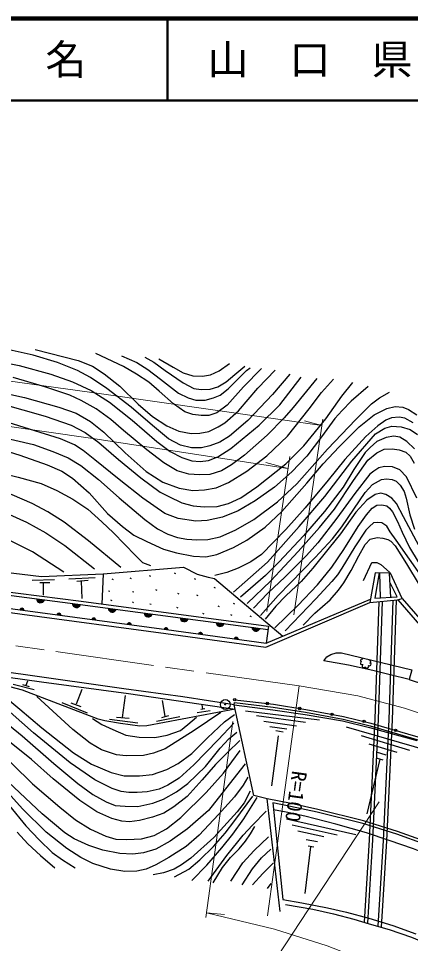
# Model space of a CAD drawing. Units: millimetres at full size, sheet at 1:1000; details may follow other scales. Extents: x 40000 to 680000, y 20000 to 380000.
# Drawn here: x 314848 to 362628, y 267231 to 380000 of the extents above; entities that cross this region are included whole.
import ezdxf
from ezdxf.enums import TextEntityAlignment as Align

# ---------------------------------------------------------------- set-up
doc = ezdxf.new("R2010")
doc.units = ezdxf.units.MM
doc.header["$LTSCALE"] = 1000
doc.linetypes.add('CHAIN', pattern=[18.5, 12, -1.5, 3.5, -1.5])
for name, color, linetype, lineweight in [('M-BGD', 7, 'Continuous', 25), ('M-BMK', 2, 'CHAIN', 13), ('M-STR-HTXT', 7, 'Continuous', 13), ('M-TTL', 2, 'Continuous', 140), ('M-TTL-LINE', 7, 'Continuous', 50)]:
    doc.layers.add(name, color=color, linetype=linetype, lineweight=lineweight)
doc.layers.add('M-TTL-TXT', color=7, linetype='Continuous')
doc.styles.add('ＭＳ ゴシック', font='')
doc.styles.get('ＭＳ ゴシック').set_extended_font_data('MS Gothic')

msp = doc.modelspace()

# ---------------------------------------------------------------- hatches: boundary and pattern name
at = {"layer": 'M-BGD'}
for points in [[(317027, 309251, 0.82357), (318010, 309121)], [(315024, 307925), (315515, 307859, 0.82357)], [(321406, 308673, 0.82357), (322389, 308543)], [(325786, 308095, 0.82357), (326768, 307965)], [(319527, 307317), (320019, 307250, 0.82357)], [(323781, 306741), (324273, 306675, 0.82357)], [(330165, 307517, 0.82357), (331147, 307387)], [(334544, 306939, 0.82357), (335527, 306809)], [(328112, 306155), (328603, 306089, 0.82357)], [(332599, 305549), (333090, 305482, 0.82357)], [(338923, 306361, 0.82357), (339906, 306231)], [(343302, 305783, 0.82434), (344285, 305653)], [(336789, 304978), (337280, 304911, 0.82357)], [(341149, 304384), (341640, 304317, 0.82357)]]:
    msp.add_hatch(color=256, dxfattribs=at).paths.add_polyline_path(points)

# ---------------------------------------------------------------- linework, layer by layer
for p, q in [((333803, 312426), (333964, 312355)), ((358978, 309356), (358881, 312402)), ((360220, 309433), (360066, 312385)), ((316524, 311528), (319249, 311611)), ((317456, 311222), (318666, 311250)), ((320973, 311681), (324185, 311861)), ((321975, 311403), (323351, 311514)), ((322614, 309305), (322517, 311417)), ((326220, 311693), (326381, 311621)), ((328438, 311800), (328599, 311729)), ((330780, 312104), (330941, 312033)), ((336271, 311711), (336432, 311639)), ((317901, 309680), (317887, 311181)), ((325809, 310244), (325970, 310173)), ((328742, 310155), (328903, 310084)), ((331532, 310370), (331693, 310298)), ((338649, 310674), (338810, 310602)), ((317027, 309251), (318010, 309121)), ((326077, 309136), (326238, 309064)), ((334232, 309940), (334393, 309869)), ((336539, 309744), (336700, 309672)), ((315515, 307859), (315024, 307925)), ((321406, 308673), (322389, 308543)), ((325786, 308095), (326768, 307965)), ((328724, 308885), (328885, 308814)), ((330870, 308653), (331031, 308581)), ((334107, 308242), (334268, 308170)), ((339160, 308382), (339321, 308310)), ((341028, 308724), (341189, 308653)), ((320019, 307250), (319527, 307317)), ((324273, 306675), (323781, 306741)), ((330165, 307517), (331147, 307387)), ((334544, 306939), (335527, 306809)), ((337272, 307490), (337433, 307419)), ((340688, 307329), (340849, 307258)), ((343031, 307169), (343191, 307097)), ((328603, 306089), (328112, 306155)), ((338923, 306361), (339906, 306231)), ((343302, 305783), (344285, 305653)), ((333090, 305482), (332599, 305549)), ((337280, 304911), (336789, 304978)), ((341640, 304317), (341149, 304384)), ((314192, 298860), (316762, 298217)), ((315939, 299201), (315758, 298679)), ((315336, 298799), (316160, 298579)), ((322571, 298215), (321884, 296391)), ((320131, 296607), (323204, 295361)), ((327854, 297455), (327492, 294799)), ((332359, 296858), (332685, 294943)), ((341135, 296347), (341161, 296603)), ((321234, 296553), (322427, 296138)), ((336626, 295413), (338199, 295630)), ((337060, 295792), (337548, 295864)), ((337187, 296334), (337259, 295828)), ((342507, 295608), (351518, 294498)), ((325938, 294600), (329373, 294130)), ((326787, 294817), (328324, 294690)), ((331672, 294347), (334529, 294925)), ((332323, 294798), (333191, 295015)), ((343842, 295040), (349838, 294214)), ((344747, 294317), (348752, 293775)), ((345470, 293697), (347564, 293387)), ((354805, 293634), (364610, 290821)), ((346478, 292561), (345703, 286440)), ((346220, 293181), (347124, 293026)), ((356633, 292590), (362521, 290792)), ((357561, 291575), (360955, 290561)), ((358431, 290589), (359621, 290242)), ((358576, 289836), (359243, 289633)), ((358895, 289691), (357300, 283023)), ((345122, 284873), (346698, 271141)), ((347504, 282424), (355979, 280507)), ((348218, 281710), (353704, 280462)), ((348909, 280975), (352076, 280262)), ((349891, 279927), (351296, 279660)), ((349801, 273307), (350493, 279036)), ((350136, 279147), (350850, 279013)), ((345213, 273929), (345650, 274530))]:
    msp.add_line(p, q, dxfattribs=at)
for points in [[(347915, 336641), (345799, 334154), (342786, 330992), (340569, 329063), (339402, 328370), (338166, 327896), (337151, 327676), (335915, 327676), (334578, 327998), (333140, 328742), (331176, 330383), (328565, 332601), (325614, 334904), (323634, 336240), (322026, 337103), (319606, 338050), (316639, 338965), (313694, 339625)], [(316897, 339660), (322115, 338320), (323887, 337602), (325275, 336669), (327215, 335162), (329452, 332996), (331161, 331480), (332908, 330348), (334386, 329696), (335883, 329389), (336958, 329427), (338034, 329657), (339185, 330233), (340011, 330713), (341681, 332171), (344006, 334915), (346118, 337140)], [(310719, 338565), (314919, 337700), (318781, 336646), (321429, 335711), (323709, 334657), (325925, 333244), (328710, 331029), (331728, 328414), (333338, 327196), (334760, 326486), (335978, 326080), (337011, 326012), (338026, 326097), (339143, 326570), (340734, 327568), (344170, 330410), (346696, 332886), (349302, 336286)], [(344448, 337313), (342259, 335087), (340282, 332842), (339002, 331924), (338048, 331601), (337109, 331601), (336108, 331724), (335122, 332047), (333737, 333017), (331982, 334586), (330719, 335663), (329226, 336648), (327640, 337571), (324268, 339156)], [(327409, 338895), (329272, 338048), (330596, 337202), (332166, 336033), (334353, 334309), (335523, 333755), (336462, 333478), (337617, 333478), (338617, 333740), (339433, 334063), (340419, 334832), (341897, 336340), (342651, 337094), (343098, 337418)], [(330242, 338695), (331335, 338095), (332736, 337079), (334922, 335571), (336231, 334894), (337093, 334786), (338202, 334817), (339156, 335094), (340172, 335725), (341204, 336587), (342436, 337602)], [(331966, 338495), (333706, 337479), (334922, 336787), (336077, 336448), (337278, 336387), (338232, 336571), (339326, 337033), (340573, 337925)], [(351211, 336105), (348339, 332594), (347243, 331314), (345177, 329207), (342408, 326749), (340816, 325572), (339576, 324849), (338171, 324415), (336890, 324353), (335608, 324436), (334182, 324870), (332571, 325820), (330484, 327414), (327653, 329792), (326085, 331094), (324304, 332409), (322480, 333441), (321116, 334098), (318065, 335079), (314188, 336239)], [(258541, 331072), (260876, 331974), (263562, 333141), (265918, 334153), (268473, 335011), (270454, 335385), (272502, 335407), (274858, 335011), (279130, 333889), (283138, 332700), (291981, 329989), (297508, 328603), (303916, 326996), (311435, 324901), (314826, 324087), (317623, 323295), (319538, 322459), (321454, 321402), (323304, 320170), (325021, 318629), (326417, 317278), (329104, 314528), (329963, 313691), (330932, 313295)], [(310931, 334817), (315560, 333793), (319767, 332621), (321884, 331882), (323618, 330888), (325250, 329563), (327851, 327040), (330420, 324778), (332425, 323490), (334429, 322754), (336085, 322468), (337517, 322550), (338928, 322795), (340441, 323429), (342670, 324818), (345124, 326699), (347639, 329089), (350294, 332411), (351790, 334412), (353257, 336043)], [(357475, 335123), (355411, 333359), (354313, 332225), (353419, 331220), (351782, 329007), (349995, 326627), (348167, 324739), (346064, 322860), (343700, 321186), (341616, 319959), (339718, 319215), (337857, 318806), (336480, 318713), (334302, 319029), (332683, 319643), (330011, 321503), (327127, 323790), (324149, 326208), (322735, 327324), (321693, 328012), (319981, 328756), (312379, 331123)], [(312671, 333068), (318090, 331531), (321282, 330406), (322983, 329518), (324659, 328322), (327053, 326224), (329760, 323997), (332117, 322248), (333172, 321728), (334755, 320973), (336118, 320587), (337481, 320477), (339046, 320513), (340446, 320881), (341937, 321581), (343908, 322924), (347449, 325725), (349607, 327905), (352322, 331199), (354273, 333941), (355619, 335610)], [(327320, 313075), (323379, 316310), (320428, 318599), (318424, 319875), (316530, 320888), (314064, 321922), (310443, 323227), (305444, 324833), (301040, 326088), (297576, 327060), (293260, 328183), (286405, 330367), (281781, 331907), (278060, 333117), (275544, 333714), (273408, 333934), (270567, 333824), (268432, 333406), (266582, 332768), (264776, 331888), (263741, 331315), (262838, 330677)], [(312665, 329019), (316687, 328051), (319034, 327198), (320911, 326431), (322447, 325493), (324583, 323794), (327132, 321554), (330263, 318904), (331783, 317789), (333059, 317140), (334214, 316733), (335370, 316535), (336591, 316436), (337933, 316491), (339434, 316809), (341338, 317645), (343549, 318921), (346421, 321073), (348792, 323258), (352511, 327485), (355974, 331133), (357889, 333009), (358852, 333762), (360050, 334454)], [(311712, 327773), (314998, 326746), (318335, 325583), (320115, 324831), (321449, 323976), (323479, 322172), (325686, 319641), (327517, 318068), (328921, 317024), (330478, 316220), (332531, 315314), (334106, 314852), (336159, 314459), (337671, 314370), (339006, 314644), (341060, 315499), (342668, 316388), (344910, 317996), (346947, 319912), (349999, 323355), (351984, 325715), (353918, 327768), (356355, 330202), (358186, 331690), (359743, 332443), (360753, 332699), (361677, 332631), (362395, 332323), (363405, 331690)], [(260460, 328829), (263059, 329709), (265943, 330523), (267419, 330985), (270039, 331998), (271382, 332218), (272770, 332284), (275060, 332086), (277504, 331513), (282040, 330325), (288536, 328278), (294006, 326557), (300061, 324642), (304188, 323273), (307931, 321996), (312445, 320104), (315814, 318607), (318180, 317299), (320514, 315759), (324125, 312898)], [(362965, 330713), (361934, 331283), (361242, 331405), (360304, 331326), (359639, 331042), (358649, 330336), (357183, 329021), (354631, 326237), (352596, 323728), (349772, 320330), (347427, 317712), (344472, 314663), (343158, 313765), (341621, 312970), (340238, 312452), (338770, 312090)], [(320360, 312502), (316572, 314966), (312190, 317123), (307632, 319258), (303880, 321334), (301898, 322390), (299872, 323226), (297538, 323974), (294235, 325031), (292121, 325625), (287706, 327085), (284711, 328208), (282862, 328846), (281133, 329367), (279420, 329685), (277231, 330056), (275076, 330267), (271873, 330338), (269136, 330109), (266275, 329527), (263997, 328944), (260850, 327885)], [(341043, 310075), (345209, 313736), (349078, 318086), (352206, 321737), (355461, 326031), (358347, 329346), (359519, 330071), (360356, 330294), (361490, 330220), (362588, 329904), (363480, 329290)], [(363108, 327519), (362163, 328413), (361318, 328943), (360606, 329076), (359678, 328910), (358535, 328446), (357723, 327701), (357110, 327089), (355718, 325035), (354426, 322883), (352152, 319879), (349567, 316942), (346623, 313774), (344949, 312082), (341917, 309461)], [(342721, 308696), (345587, 311428), (348934, 315038), (351519, 317935), (353374, 320187), (355697, 323673), (357437, 326156), (358531, 327051), (359409, 327481), (360386, 327547), (361264, 327431), (362043, 327117), (362606, 326637), (363070, 325776)], [(363396, 321514), (362145, 324120), (361317, 324974), (360423, 325355), (359476, 325394), (358779, 325237), (358148, 324816), (357688, 324461), (355847, 322096), (353666, 319087), (351332, 316094), (349948, 314524), (347360, 311941), (345223, 309921), (343483, 308116)], [(344328, 307211), (346486, 309660), (350996, 314281), (353141, 316556), (354244, 318048), (355720, 320189), (357089, 322210), (358000, 323172), (359080, 323783), (359692, 323874), (360394, 323783), (360876, 323575), (361383, 323107), (361852, 322353), (362112, 321533), (362555, 319476), (363128, 317746)], [(376627, 299661), (374145, 301882), (371873, 304477), (369294, 307444), (367035, 310240), (365170, 312964), (363366, 316279), (361776, 319262), (360931, 320856), (360347, 321505), (359617, 321975), (359001, 322121), (358335, 321959), (357297, 321294), (355983, 319835), (354084, 317192), (352718, 315469), (350706, 313004), (349294, 311366), (347445, 309599), (346210, 308363), (344928, 306790)], [(346084, 305732), (348891, 308424), (351292, 310937), (353028, 313094), (354507, 315259), (356259, 318064), (357281, 319475), (357963, 320318), (358530, 320658), (359131, 320723), (359731, 320594), (360072, 320318), (360429, 319864), (361061, 318664), (361597, 317383), (362489, 315502), (363560, 313751), (365215, 311351), (368852, 306755), (371971, 302969), (373512, 301023), (374842, 299677)], [(373319, 299776), (370937, 302457), (368434, 305419), (366600, 307852), (364128, 311767), (360881, 316411), (360158, 317437), (359757, 318111), (359115, 318496), (358569, 318561), (358119, 318496), (357638, 318079), (357188, 317630), (355839, 315608), (354266, 313009), (353720, 312190), (353046, 311356), (351098, 309235), (347366, 305343)], [(218357, 312828), (227350, 315532), (239475, 316227), (246525, 316305), (255268, 316305), (262848, 316121), (268500, 315939), (285558, 313777), (292927, 312949), (301971, 311576), (322500, 308951), (345320, 305905), (345040, 303854)], [(219059, 312614), (227209, 315064), (239852, 315873), (248560, 315947), (255902, 315922), (263520, 315677), (268130, 315507), (280149, 313894), (297161, 311868), (321158, 308706), (345268, 305523)], [(268500, 315939), (283681, 315179), (295370, 314541), (298083, 314326), (317665, 311957), (325152, 312293), (325000, 308617)], [(349532, 306054), (350958, 307499), (352840, 309123), (353851, 310291), (354504, 311182), (355376, 312687), (356347, 314488), (357119, 315874), (357714, 316528), (358548, 316738), (359247, 316627), (359851, 316468), (360248, 316262), (360773, 315722), (362139, 313536), (365342, 308214), (368108, 304347), (370471, 301366), (371452, 300385), (372198, 299836)], [(203170, 306644), (208230, 309056), (210518, 309994), (212381, 310712), (215108, 311503), (217352, 312075), (219087, 312413), (226269, 313188), (230623, 313643), (236288, 314041), (241522, 314273), (246430, 314424), (253890, 314424), (263556, 313991), (269980, 313639), (276159, 313052), (283361, 312162), (295689, 310486), (315359, 307881), (332881, 305510), (345050, 303853), (357736, 309225)], [(203363, 306249), (208376, 308614), (210668, 309559), (212540, 310237), (215313, 311140), (217497, 311685), (219340, 312082), (226356, 312833), (230672, 313235), (236040, 313598), (241540, 313774), (246463, 313839), (253879, 313924), (263590, 313584), (269976, 313238), (276128, 312648), (283429, 311762), (295685, 310123), (315293, 307385), (332814, 305015), (344992, 303366), (357664, 308818)], [(356892, 311470), (357912, 313677), (358526, 313677), (359002, 313419), (360052, 312489)], [(325152, 312293), (334979, 313118), (336620, 312270), (337973, 311896), (338750, 311723), (347074, 304710)], [(358797, 312403), (358289, 309313), (360998, 309481), (360125, 311264)], [(360485, 309067), (359976, 294534), (359291, 279786), (358655, 269333)], [(360886, 309106), (360375, 294518), (359690, 279765), (359049, 269220)], [(361094, 309136), (367438, 301807)], [(361609, 309271), (367816, 302134)], [(358778, 308901), (358277, 294603), (357593, 279878), (356982, 269819)], [(359179, 308940), (358677, 294587), (357993, 279856), (357375, 269703)], [(274507, 304028), (280634, 301813), (286109, 299924), (291150, 297991), (294930, 296210), (299384, 294365), (302760, 292576), (305889, 290600), (309191, 288233), (311546, 286227), (313740, 284012), (315761, 281580), (317347, 279865), (318955, 278345), (320193, 277433), (321736, 276456)], [(290019, 302870), (293950, 301301), (297829, 299888), (300881, 298596), (303709, 297062), (305991, 295469), (308940, 293315), (312009, 290989), (314117, 289104), (316566, 286709), (319882, 283842), (321779, 282326), (323641, 281154), (325503, 280327), (326710, 279965), (328055, 279896), (329831, 279982), (331400, 280413), (332900, 281223), (334624, 282584), (337720, 285642), (339850, 287987), (341870, 290745)], [(341843, 291999), (340326, 290517), (338843, 289052), (337240, 287174), (335425, 285171), (333787, 283896), (332563, 283103), (331201, 282621), (329597, 282225), (328390, 282052), (327454, 282157), (326212, 282484), (324385, 283277), (322333, 284673), (319087, 287294), (316432, 289655), (313742, 291826), (309768, 294901), (307958, 296108), (306026, 297159), (304147, 298124), (299398, 300268), (297209, 301439), (295415, 302370)], [(341135, 296347), (334867, 297287), (327684, 298289), (315408, 300012), (306192, 301298), (298920, 302339), (298847, 301773), (307748, 300497), (317639, 299131), (328264, 297718), (341252, 295808)], [(341252, 295808), (330496, 293768), (329617, 293740), (327295, 294056), (325358, 294372), (324543, 294578), (323513, 294990), (315319, 298121), (312028, 298969), (299841, 301630)], [(301545, 301157), (303804, 300019), (306373, 298744), (309201, 297176), (310736, 296073), (312650, 294695), (315305, 292541), (319172, 289175), (322091, 286757), (323901, 285413), (325539, 284483), (326625, 284052), (327867, 283966), (329401, 283948), (331212, 284327), (332522, 284827), (334109, 285741), (335488, 286740), (337636, 288828), (339447, 291051), (340498, 292171), (341464, 292998)], [(356801, 301866), (356699, 301902), (356609, 301866), (356524, 301759), (356540, 301655), (356606, 301608), (356654, 301599), (356570, 301550), (356518, 301399), (356544, 301290), (356689, 301234), (356807, 301249), (356745, 301092), (356743, 300959), (356842, 300898), (356988, 300868), (357088, 300912), (357114, 300962), (357156, 300895), (357342, 300813), (357480, 300868), (357559, 300996), (357526, 301085), (357469, 301126), (357624, 301088), (357777, 301178), (357820, 301337), (357763, 301399), (357660, 301424), (357786, 301460), (357804, 301530), (357771, 301667), (357705, 301739), (357567, 301801)], [(341110, 294085), (339179, 292051), (336214, 289001), (334420, 287399), (333058, 286520), (331989, 286055), (330524, 285710), (329299, 285624), (328282, 285624), (327368, 285779), (326282, 286124), (324144, 287192), (321144, 289260), (316674, 292917), (313812, 295433), (312065, 296900), (310376, 298055), (308220, 299364), (306910, 300019)], [(362459, 299401), (366213, 298180), (371196, 296560), (372435, 296077)], [(311415, 298555), (313035, 297469), (315001, 295798), (317708, 293541), (321553, 290456), (323765, 289087), (326144, 288071), (327713, 287674), (329593, 287692), (331196, 287847), (332938, 288433), (334317, 289156), (335972, 290414), (337903, 292293), (339955, 294240), (341179, 295136)], [(339506, 295398), (336247, 293193), (332713, 290953), (331299, 290418), (330074, 290160), (327988, 290108), (326781, 290229), (324971, 290832), (323591, 291642), (321488, 293313), (317070, 297332)], [(341161, 296603), (345878, 296052), (349826, 295418), (354401, 294573), (357713, 293772), (363411, 292094), (367279, 290812), (373596, 288268), (379399, 285481), (383496, 283209), (390357, 278760), (395821, 274713)], [(341202, 296951), (345926, 296399), (349885, 295763), (354474, 294916), (357804, 294110), (363516, 292428), (367400, 291141), (373737, 288588), (379560, 285792), (383676, 283510), (390556, 279048), (395991, 275023)], [(364457, 279683), (361054, 280885), (356908, 282180), (351340, 283585), (348081, 284291), (345159, 284864), (343531, 285270), (341135, 296347), (345830, 295705), (349798, 295147), (354352, 294365), (357650, 293555), (363406, 291963)], [(323884, 294675), (325022, 293934), (326333, 293313), (327936, 292641), (329574, 292400), (331471, 292348), (332971, 292624), (334575, 293193), (335506, 293916), (336558, 294830)], [(342457, 289138), (340089, 286077), (338025, 283449), (335461, 281191), (333353, 279714), (331572, 278715), (330094, 278281), (328769, 278129), (327183, 278194), (325141, 278629), (323416, 279192), (321613, 279973), (320483, 280712), (317746, 283035), (313612, 286905)], [(342792, 287495), (342235, 286548), (341167, 285119), (339227, 282970), (336850, 280444), (335284, 279074), (333163, 277721), (331569, 276834), (330426, 276308), (329267, 276037), (327819, 275992), (326059, 276308), (323923, 277000), (322449, 277736), (320734, 278803), (318204, 280820), (315346, 283631), (313206, 286011)], [(343092, 285793), (342340, 284380), (341498, 283283), (341092, 282832), (338655, 280156), (335857, 277631), (334729, 276819), (333812, 276293), (332503, 275857), (331270, 275616)], [(333842, 275346), (335617, 276308), (336970, 277435), (338610, 279059), (340024, 280697), (341197, 282231), (343393, 285192)], [(335978, 274893), (337798, 276787), (339618, 278892), (340957, 280560), (342295, 282425), (343920, 285025)], [(364333, 279356), (360943, 280552), (356813, 281843), (351261, 283244), (348010, 283948), (345861, 284372), (347052, 272583), (349367, 272188), (352520, 271585), (354825, 271034), (357546, 270334), (360476, 269419), (363271, 268417)], [(337978, 274846), (340250, 277942), (342235, 280438), (343363, 281655), (345033, 283357)], [(380616, 259047), (382012, 257965), (383171, 256941), (384801, 255463), (386651, 253618), (388118, 252122), (389434, 250671), (390356, 249492), (389734, 253866), (388772, 260091), (389124, 263746), (384698, 267202), (380795, 269853), (376718, 272354), (373886, 273933), (370474, 275601), (366263, 277488), (362977, 278758), (360008, 279786), (357252, 280736), (353522, 281786), (349757, 282756), (347467, 283260), (345945, 283547)], [(314698, 280823), (315980, 279369), (317515, 277955), (319277, 276447)], [(338565, 274635), (339723, 276484), (340701, 277717), (341739, 278769), (342506, 279701), (343138, 280618), (343634, 281475)], [(340716, 274846), (342175, 277056), (343574, 278559), (345304, 280227)], [(342100, 274380), (343378, 276334), (344476, 277657), (345604, 278724)], [(343378, 274395), (344642, 275778), (345890, 277025)], [(347383, 271976), (350704, 271404), (353224, 270832), (355714, 270193), (357584, 269641), (360042, 268935), (362740, 267994), (366066, 266641), (368375, 265655), (370369, 264759), (372745, 263460), (375322, 262049), (376752, 261097), (378980, 259516), (380957, 258025), (383351, 255991), (385274, 254123), (387271, 252197), (388529, 250724), (390326, 248677), (391890, 246503)]]:
    msp.add_lwpolyline(points, dxfattribs=at)
for points in [[(358303, 312410), (357659, 308792), (361033, 309121), (361609, 309271), (360183, 312383)], [(362459, 299401), (360151, 299998), (358030, 300531), (355062, 301159), (352078, 301677), (352439, 302179), (352926, 302477), (353554, 302650), (354198, 302681), (362805, 300594)]]:
    msp.add_lwpolyline(points, close=True, dxfattribs=at)
for centre, radius in [((340049, 296370), 600), ((341202, 296951), 150), ((345175, 296486), 150), ((340049, 296370), 50), ((349129, 295884), 150), ((353066, 295176), 150), ((356972, 294312), 150), ((360820, 293222), 150)]:
    msp.add_circle(centre, radius, dxfattribs=at)
for centre, radius, start, end in [((317531, 309282), 505, 183.53283, 341.42757), ((315263, 307844), 252, 3.36015, 161.25489), ((321910, 308704), 505, 183.53283, 341.42757), ((326290, 308126), 505, 183.53283, 341.42757), ((319767, 307236), 252, 3.34833, 161.24307), ((324021, 306660), 252, 3.34833, 161.24307), ((330669, 307548), 505, 183.53283, 341.42757), ((335048, 306970), 505, 183.53283, 341.42757), ((328351, 306074), 252, 3.34833, 161.24307), ((332838, 305467), 252, 3.29711, 161.19185), ((339427, 306392), 505, 183.53283, 341.42757), ((343806, 305813), 505, 183.47992, 341.48048), ((337028, 304897), 252, 3.29474, 161.18948), ((341388, 304303), 252, 3.29474, 161.18948)]:
    msp.add_arc(centre, radius, start, end, dxfattribs=at)
at = {"layer": 'M-BMK'}
msp.add_lwpolyline([(227374, 309162), (249121, 309872), (257681, 310046), (267287, 309675), (276449, 308830), (280306, 308335), (282823, 307980), (319402, 302812), (349078, 298625), (356203, 297422), (361898, 295918), (365349, 294764)], dxfattribs=at)
at = {"layer": 'M-STR-HTXT'}
for p, q in [((348424, 307316), (351927, 331165)), ((351813, 330387), (349721, 330964)), ((345125, 307723), (347903, 326602)), ((347685, 325121), (344983, 325873)), ((349078, 298625), (345180, 270623)), ((340970, 294315), (337668, 270413)), ((337745, 270973), (339941, 270771))]:
    msp.add_line(p, q, dxfattribs=at)
for points in [[(162071, 322234), (171560, 322234), (175154, 322537), (178697, 323119), (181531, 323903), (185783, 325547), (191661, 328560), (199307, 332803), (203041, 334489), (207082, 335818), (211822, 337087), (220492, 338751), (228388, 339748), (237793, 340656), (242364, 340943), (248292, 341074), (260778, 341016), (282867, 339965), (293575, 338669), (309405, 336409), (324953, 334247), (351813, 330387)], [(216933, 332961), (220185, 333587), (228913, 334705), (238186, 335531), (242639, 335793), (248336, 335967), (271474, 335441), (282085, 334701), (292816, 333424), (306939, 331239), (323613, 328830), (347685, 325121)], [(372528, 246684), (333943, 246684), (358824, 284496)], [(337745, 270973), (346053, 268985), (352471, 266937), (358943, 264430), (365199, 261600), (371833, 257720), (377492, 253936), (383132, 249624), (389152, 244261)]]:
    msp.add_lwpolyline(points, dxfattribs=at)
at = {"layer": 'M-TTL'}
msp.add_line((680000, 380000), (40000, 380000), dxfattribs=at)
at = {"layer": 'M-TTL-LINE'}
for p, q in [((333000, 380000), (333000, 370000)), ((40000, 370000), (680000, 370000))]:
    msp.add_line(p, q, dxfattribs=at)

# ---------------------------------------------------------------- texts
at = {"layer": 'M-STR-HTXT', "style": 'ＭＳ ゴシック'}
msp.add_text('R=100', height=1833, rotation=262.075, dxfattribs=at).set_placement((347661, 288445), align=Align.BOTTOM_LEFT)
at = {"layer": 'M-TTL-TXT', "style": 'ＭＳ ゴシック'}
for s, p in [('県\u3000名', (315625, 375000)), ('山\u3000口\u3000県', (350375, 375000))]:
    msp.add_text(s, height=3666, dxfattribs=at).set_placement(p, align=Align.MIDDLE_CENTER)

doc.saveas('drawing.dxf')
